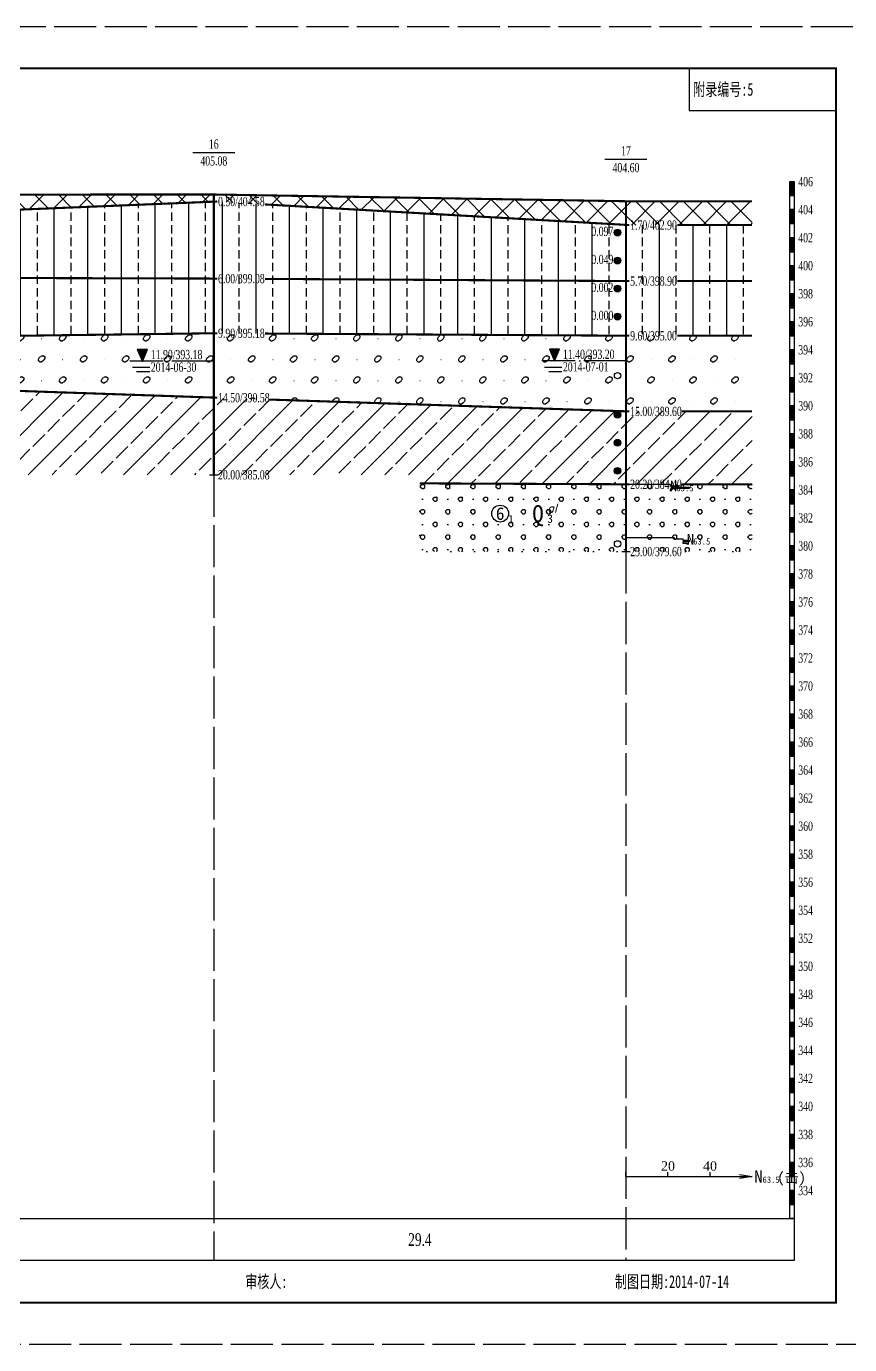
# Model space of a CAD drawing. Header units: millimetres. Extents: x -30 to 2967, y -786 to 1322.
# Drawn here: x 2273.2 to 2469.1, y -218.6 to 95 of the extents above; entities that cross this region are included whole.
import ezdxf
from ezdxf.enums import TextEntityAlignment as Align

# ---------------------------------------------------------------- set-up
doc = ezdxf.new("R2010")
doc.units = ezdxf.units.MM
doc.linetypes.add('SWX', pattern=[12, 10, -1, 0, -1])
doc.linetypes.add('XX', pattern=[12, 10, -2])
doc.layers.add('DXSW', color=7, linetype='Continuous')
doc.layers.add('MASKTEXT', color=7, linetype='Continuous')
doc.styles.add('Dzcd', font='TIMES.TTF')
doc.styles.add('DzSl', font='italic__.ttf')
doc.styles.get("Standard").update_dxf_attribs({"font": 'SimSun.ttf'})
pattern_1 = [(0, (0.2929, 0), (3, 3), [0.4142, -5.5858]), (0, (0.2929, 1), (3, 3), [0.4142, -5.5858]), (90, (0, 0.2929), (-3, 3), [0.4142, -5.5858]), (90, (1, 0.2929), (-3, 3), [0.4142, -5.5858]), (45, (0.7071, 0), (-3.000041940540165, 3.000041940540165), [0.4142, -3.8285]), (45, (0, 0.7071), (-3.000041940540165, 3.000041940540165), [0.4142, -3.8285]), (135, (0.2929, 0), (-3.000041940540165, -3.000041940540165), [0.4142, -3.8285]), (135, (1, 0.7071), (-3.000041940540165, -3.000041940540165), [0.4142, -3.8285]), (0, (3.5, 0.5), (0, 6), [0, -6])]
pattern_2 = [(45, (2035.854115188347, -1295.300773514915), (-2.82842712474619, 2.82842712474619), []), (315, (2035.854115188347, -1295.300773514915), (2.828427124746191, 2.828427124746189), [])]
pattern_3 = [(90, (2035.854115188347, -1295.300773514915), (-8, 4.898587196589413e-16), [2, -1]), (90, (2039.854115188347, -1295.300773514915), (-8, 4.898587196589413e-16), [])]
pattern_4 = [(0, (2036.367815188347, -1294.861873514915), (5, 5), [0.3756, -9.6244]), (0, (2036.924615188347, -1293.382973514915), (5, 5), [0.3798, -9.6202]), (135, (2036.367815188347, -1294.861873514915), (-5.000022760448196, -5.000022760448196), [0.3906, -6.6804]), (315, (2037.304415188347, -1293.382973514915), (5.000022760448197, 5.000022760448195), [0.3828, -6.6883]), (90, (2036.091615188347, -1294.585573514915), (-5, 5), [0.377, -9.623]), (270, (2037.575115188347, -1293.653673514915), (4.999999999999999, -5.000000000000001), [0.3751, -9.6249]), (45, (2036.248715188347, -1293.894373514915), (-5.000022760448196, 5.000022760448196), [0.492, -6.5791]), (225, (2037.401315188347, -1294.375573514915), (5.000022760448196, -5.000022760448197), [0.4449, -6.6262]), (63.43480000000001, (2036.091615188347, -1294.208573514915), (-10.00007495990027, -6.113356951242821e-05), [0.3512999999999998, -22.00939999999999]), (243.4348, (2037.575115188347, -1294.027973514915), (10.00007495990027, 6.113356951420457e-05), [0.3886, -21.9721]), (63.43480000000001, (2041.091615188347, -1289.208573514915), (-10.00007495990027, -6.113356951242821e-05), [0.3512999999999998, -22.00939999999999]), (243.4348, (2042.575115188347, -1289.027973514915), (10.00007495990027, 6.113356951420457e-05), [0.3886, -21.9721]), (63.43480000000001, (2046.091615188347, -1284.208573514915), (-10.00007495990027, -6.113356951242821e-05), [0.3512999999999998, -22.00939999999999]), (243.4348, (2047.575115188347, -1284.027973514915), (10.00007495990027, 6.113356951420457e-05), [0.3886, -21.9721]), (63.43480000000001, (2051.091615188347, -1279.208573514915), (-10.00007495990027, -6.113356951242821e-05), [0.3512999999999998, -22.00939999999999]), (243.4348, (2052.575115188347, -1279.027973514915), (10.00007495990027, 6.113356951420457e-05), [0.3886, -21.9721]), (26.56590000000001, (2036.596615188347, -1293.546473514915), (-9.998806081595816, 0.0002968297790708618), [0.3656999999999998, -21.99369999999999]), (206.5659, (2037.086715188347, -1294.690173514915), (9.999964356228194, 0.0002823289867182055), [0.3838, -21.9769]), (26.56590000000001, (2041.596615188347, -1288.546473514915), (-9.998806081595816, 0.0002968297790708618), [0.3656999999999998, -21.99369999999999]), (206.5659, (2042.086715188347, -1289.690173514915), (9.999964356228194, 0.0002823289867182055), [0.3838, -21.9769]), (0, (2041.848515188347, -1294.287773514915), (0, 10), [0.05, -9.95]), (0, (2046.848515188347, -1289.287773514915), (0, 10), [0.05, -9.95])]
pattern_5 = [(45, (0, 0), (-5.65685424949238, 5.656854249492381), []), (45, (5.657, 0), (-2.828427124746189, 8.485281374238571), [4, -1])]

# ---------------------------------------------------------------- blocks, each defined once
blk = doc.blocks.new('TL_YZY')
h = blk.add_hatch(color=256)
edge = h.paths.add_edge_path()
edge.add_arc((0, -0.7866323932880874), 0.8, 0, 360)
blk.add_circle((0, -0.7866323932880874), 0.8)
blk = doc.blocks.new('TL_RDY')
blk.add_circle((0, -1.508255252222874), 0.75)
blk = doc.blocks.new('tl_shw')
blk.add_hatch(color=256).paths.add_polyline_path([(1.211506025218709, 2.814343006592285), (-1.210700340016635, 2.814343006592286), (0.0004028426010371683, -0.04060687217523198)])
for p, q in [((-2.347153934161945, -1.438020682575066), (1.765824689469003, -1.438020682575066)), ((1.765824689469003, -2.553742837104037), (-1.38796661713171, -2.553742837104037))]:
    blk.add_line(p, q)
at = {"flags": 128}
blk.add_lwpolyline([(1.211506025218709, 2.814343006592285), (-1.210700340016635, 2.814343006592285), (0.0004028426010371788, -0.04060687217523196)], close=True, dxfattribs=at)

msp = doc.modelspace()

# ---------------------------------------------------------------- hatches: boundary and pattern name
for points in [[(2454.887470901238, 54.69922648507918), (2454.887470901238, 58.03255981841244), (2455.887470901238, 58.03255981841244), (2455.887470901238, 54.69922648507918)], [(2454.887470901238, 48.03255981841266), (2454.887470901238, 51.36589315174592), (2455.887470901238, 51.36589315174592), (2455.887470901238, 48.03255981841266)], [(2454.887470901238, 41.36589315174615), (2454.887470901238, 44.69922648507941), (2455.887470901238, 44.69922648507941), (2455.887470901238, 41.36589315174615)], [(2454.887470901238, 34.69922648507963), (2454.887470901238, 38.03255981841289), (2455.887470901238, 38.03255981841289), (2455.887470901238, 34.69922648507963)], [(2454.887470901238, 28.03255981841312), (2454.887470901238, 31.36589315174638), (2455.887470901238, 31.36589315174638), (2455.887470901238, 28.03255981841312)], [(2454.887470901238, 21.3658931517466), (2454.887470901238, 24.69922648507986), (2455.887470901238, 24.69922648507986), (2455.887470901238, 21.3658931517466)], [(2454.887470901238, 14.69922648508009), (2454.887470901238, 18.03255981841335), (2455.887470901238, 18.03255981841335), (2455.887470901238, 14.69922648508009)], [(2454.887470901238, 8.032559818413574), (2454.887470901238, 11.36589315174683), (2455.887470901238, 11.36589315174683), (2455.887470901238, 8.032559818413574)], [(2454.887470901238, 1.365893151747059), (2454.887470901238, 4.699226485080317), (2455.887470901238, 4.699226485080317), (2455.887470901238, 1.365893151747059)], [(2454.887470901238, -5.300773514919456), (2454.887470901238, -1.967440181586198), (2455.887470901238, -1.967440181586198), (2455.887470901238, -5.300773514919456)], [(2454.887470901238, -11.96744018158597), (2454.887470901238, -8.634106848252713), (2455.887470901238, -8.634106848252713), (2455.887470901238, -11.96744018158597)], [(2454.887470901238, -18.63410684825249), (2454.887470901238, -15.30077351491923), (2455.887470901238, -15.30077351491923), (2455.887470901238, -18.63410684825249)], [(2454.887470901238, -25.300773514919), (2454.887470901238, -21.96744018158574), (2455.887470901238, -21.96744018158574), (2455.887470901238, -25.300773514919)], [(2454.887470901238, -31.96744018158552), (2454.887470901238, -28.63410684825226), (2455.887470901238, -28.63410684825226), (2455.887470901238, -31.96744018158552)], [(2454.887470901238, -38.63410684825203), (2454.887470901238, -35.30077351491877), (2455.887470901238, -35.30077351491877), (2455.887470901238, -38.63410684825203)], [(2454.887470901238, -45.30077351491855), (2454.887470901238, -41.96744018158529), (2455.887470901238, -41.96744018158529), (2455.887470901238, -45.30077351491855)], [(2454.887470901238, -51.96744018158506), (2454.887470901238, -48.6341068482518), (2455.887470901238, -48.6341068482518), (2455.887470901238, -51.96744018158506)], [(2454.887470901238, -58.63410684825158), (2454.887470901238, -55.30077351491832), (2455.887470901238, -55.30077351491832), (2455.887470901238, -58.63410684825158)], [(2454.887470901238, -65.30077351491809), (2454.887470901238, -61.96744018158483), (2455.887470901238, -61.96744018158483), (2455.887470901238, -65.30077351491809)], [(2454.887470901238, -71.9674401815846), (2454.887470901238, -68.63410684825135), (2455.887470901238, -68.63410684825135), (2455.887470901238, -71.9674401815846)], [(2454.887470901238, -78.63410684825112), (2454.887470901238, -75.30077351491786), (2455.887470901238, -75.30077351491786), (2455.887470901238, -78.63410684825112)], [(2454.887470901238, -85.30077351491764), (2454.887470901238, -81.96744018158438), (2455.887470901238, -81.96744018158438), (2455.887470901238, -85.30077351491764)], [(2454.887470901238, -91.96744018158415), (2454.887470901238, -88.6341068482509), (2455.887470901238, -88.6341068482509), (2455.887470901238, -91.96744018158415)], [(2454.887470901238, -98.63410684825067), (2454.887470901238, -95.30077351491741), (2455.887470901238, -95.30077351491741), (2455.887470901238, -98.63410684825067)], [(2454.887470901238, -105.3007735149172), (2454.887470901238, -101.9674401815839), (2455.887470901238, -101.9674401815839), (2455.887470901238, -105.3007735149172)], [(2454.887470901238, -111.9674401815837), (2454.887470901238, -108.6341068482504), (2455.887470901238, -108.6341068482504), (2455.887470901238, -111.9674401815837)], [(2454.887470901238, -118.6341068482502), (2454.887470901238, -115.300773514917), (2455.887470901238, -115.300773514917), (2455.887470901238, -118.6341068482502)], [(2454.887470901238, -125.3007735149167), (2454.887470901238, -121.9674401815835), (2455.887470901238, -121.9674401815835), (2455.887470901238, -125.3007735149167)], [(2454.887470901238, -131.9674401815832), (2454.887470901238, -128.63410684825), (2455.887470901238, -128.63410684825), (2455.887470901238, -131.9674401815832)], [(2454.887470901238, -138.6341068482498), (2454.887470901238, -135.3007735149165), (2455.887470901238, -135.3007735149165), (2455.887470901238, -138.6341068482498)], [(2454.887470901238, -145.3007735149163), (2454.887470901238, -141.967440181583), (2455.887470901238, -141.967440181583), (2455.887470901238, -145.3007735149163)], [(2454.887470901238, -151.9674401815828), (2454.887470901238, -148.6341068482495), (2455.887470901238, -148.6341068482495), (2455.887470901238, -151.9674401815828)], [(2454.887470901238, -158.6341068482493), (2454.887470901238, -155.300773514916), (2455.887470901238, -155.300773514916), (2455.887470901238, -158.6341068482493)], [(2454.887470901238, -165.3007735149158), (2454.887470901238, -161.9674401815826), (2455.887470901238, -161.9674401815826), (2455.887470901238, -165.3007735149158)], [(2454.887470901238, -171.9674401815823), (2454.887470901238, -168.6341068482491), (2455.887470901238, -168.6341068482491), (2455.887470901238, -171.9674401815823)], [(2454.887470901238, -178.6341068482488), (2454.887470901238, -175.3007735149156), (2455.887470901238, -175.3007735149156), (2455.887470901238, -178.6341068482488)], [(2454.887470901238, -185.3007735149154), (2454.887470901238, -181.9674401815821), (2455.887470901238, -181.9674401815821), (2455.887470901238, -185.3007735149154)]]:
    msp.add_hatch(color=256).paths.add_polyline_path(points)
h = msp.add_hatch()
h.set_pattern_fill('素填土', color=256, style=0)
h.set_pattern_definition(pattern_2)
h.paths.add_polyline_path([(2212.420780837761, 54.93222648508458), (2317.820789993034, 54.96622648508469), (2317.820789993034, 53.29922648508455), (2212.420780837761, 48.92922648508465)])
h.paths.add_polyline_path([(2212.845798862274, 47.21323070517859), (2224.860146189872, 47.21323070517859), (2224.860146189872, 50.66312255809856), (2212.845798862274, 50.66312255809856)], flags=9)
h = msp.add_hatch()
h.set_pattern_fill('素填土', color=256, style=0)
h.set_pattern_definition(pattern_2)
h.paths.add_polyline_path([(2317.820789993034, 54.96622648508469), (2415.887470901238, 53.36622648508455), (2415.887470901238, 47.69922648508464), (2317.820789993034, 53.29922648508455)])
h.paths.add_polyline_path([(2318.245808017548, 51.57976700456605), (2330.260155345145, 51.57976700456605), (2330.260155345145, 55.02965885748603), (2318.245808017548, 55.02965885748603)], flags=9)
h = msp.add_hatch()
h.set_pattern_fill('黄土状粉质粘土', color=256, style=0)
h.set_pattern_definition(pattern_3)
h.paths.add_polyline_path([(2317.820789993034, 53.29922648508455), (2415.887470901238, 47.69922648508464), (2415.887470901238, 34.36922648508471), (2317.820789993034, 34.96922648508462)])
h.paths.add_polyline_path([(2407.211248926363, 44.49498198209183), (2413.447384383574, 44.49498198209183), (2413.447384383574, 47.8544628761077), (2407.211248926363, 47.8544628761077)], flags=24)
h.paths.add_polyline_path([(2407.211248926363, 37.82831531542509), (2413.447384383574, 37.82831531542509), (2413.447384383574, 41.18779620944095), (2407.211248926363, 41.18779620944095)], flags=24)
h.paths.add_polyline_path([(2318.245808017548, 51.57976700456605), (2330.260155345145, 51.57976700456605), (2330.260155345145, 55.02965885748603), (2318.245808017548, 55.02965885748603)], flags=9)
h.paths.add_polyline_path([(2318.245808017548, 33.24643367123279), (2330.260155345145, 33.24643367123279), (2330.260155345145, 36.69632552415277), (2318.245808017548, 36.69632552415277)], flags=9)
h = msp.add_hatch()
h.set_pattern_fill('素填土', color=256, style=0)
h.set_pattern_definition(pattern_2)
h.paths.add_polyline_path([(2415.887470901238, 53.36622648508455), (2445.887470901238, 53.36622648508455), (2445.887470901238, 47.69922648508464), (2415.887470901238, 47.69922648508464)])
h.paths.add_polyline_path([(2416.312488925751, 45.97991332999548), (2428.326836253349, 45.97991332999548), (2428.326836253349, 49.42980518291546), (2416.312488925751, 49.42980518291546)], flags=9)
h = msp.add_hatch()
h.set_pattern_fill('黄土状粉质粘土', color=256, style=0)
h.set_pattern_definition(pattern_3)
h.paths.add_polyline_path([(2212.420780837761, 48.92922648508465), (2317.820789993034, 53.29922648508455), (2317.820789993034, 34.96922648508462), (2212.420780837761, 35.26922648508457)])
h.paths.add_polyline_path([(2212.845798862274, 47.21323070517859), (2224.860146189872, 47.21323070517859), (2224.860146189872, 50.66312255809856), (2212.845798862274, 50.66312255809856)], flags=24)
h.paths.add_polyline_path([(2212.845798862274, 33.54656356167469), (2224.860146189872, 33.54656356167469), (2224.860146189872, 36.99645541459466), (2212.845798862274, 36.99645541459466)], flags=9)
h = msp.add_hatch()
h.set_pattern_fill('黄土状粉质粘土', color=256, style=0)
h.set_pattern_definition(pattern_3)
h.paths.add_polyline_path([(2415.887470901238, 47.69922648508464), (2445.887470901238, 47.69922648508464), (2445.887470901238, 34.36922648508471), (2415.887470901238, 34.36922648508471)])
h.paths.add_polyline_path([(2416.312488925751, 45.97991332999548), (2428.326836253349, 45.97991332999548), (2428.326836253349, 49.42980518291546), (2416.312488925751, 49.42980518291546)], flags=9)
h.paths.add_polyline_path([(2416.312488925751, 32.64658079139075), (2428.326836253349, 32.64658079139075), (2428.326836253349, 36.09647264431072), (2416.312488925751, 36.09647264431072)], flags=9)
h = msp.add_hatch()
h.set_pattern_fill('黄土状粉质粘土', color=256, style=0)
h.set_pattern_definition(pattern_3)
h.paths.add_polyline_path([(2212.420780837761, 35.26922648508457), (2317.820789993034, 34.96922648508462), (2317.820789993034, 21.96922648508462), (2212.420780837761, 20.59922648508473)])
h.paths.add_polyline_path([(2212.845798862274, 33.54656356167469), (2224.860146189872, 33.54656356167469), (2224.860146189872, 36.99645541459466), (2212.845798862274, 36.99645541459466)], flags=9)
h.paths.add_polyline_path([(2212.845798862274, 18.87989657711659), (2225.997103632658, 18.87989657711659), (2225.997103632658, 22.32978843003656), (2212.845798862274, 22.32978843003656)], flags=9)
h = msp.add_hatch()
h.set_pattern_fill('黄土状粉质粘土', color=256, style=0)
h.set_pattern_definition(pattern_3)
h.paths.add_polyline_path([(2317.820789993034, 34.96922648508462), (2415.887470901238, 34.36922648508471), (2415.887470901238, 21.36922648508471), (2317.820789993034, 21.96922648508462)])
h.paths.add_polyline_path([(2407.211248926363, 31.16164864875857), (2413.447384383574, 31.16164864875857), (2413.447384383574, 34.52112954277444), (2407.211248926363, 34.52112954277444)], flags=24)
h.paths.add_polyline_path([(2407.211248926363, 24.49498198209183), (2413.447384383574, 24.49498198209183), (2413.447384383574, 27.8544628761077), (2407.211248926363, 27.8544628761077)], flags=24)
h.paths.add_polyline_path([(2318.245808017548, 33.24643367123279), (2330.260155345145, 33.24643367123279), (2330.260155345145, 36.69632552415277), (2318.245808017548, 36.69632552415277)], flags=9)
h.paths.add_polyline_path([(2318.245808017548, 20.24643494279848), (2330.260155345145, 20.24643494279848), (2330.260155345145, 23.69632679571845), (2318.245808017548, 23.69632679571845)], flags=9)
h = msp.add_hatch()
h.set_pattern_fill('黄土状粉质粘土', color=256, style=0)
h.set_pattern_definition(pattern_3)
h.paths.add_polyline_path([(2415.887470901238, 34.36922648508471), (2445.887470901238, 34.36922648508471), (2445.887470901238, 21.36922648508471), (2415.887470901238, 21.36922648508471)])
h.paths.add_polyline_path([(2416.312488925751, 32.64658079139075), (2428.326836253349, 32.64658079139075), (2428.326836253349, 36.09647264431072), (2416.312488925751, 36.09647264431072)], flags=9)
h.paths.add_polyline_path([(2416.312488925751, 19.64657888404212), (2428.326836253349, 19.64657888404212), (2428.326836253349, 23.09647073696209), (2416.312488925751, 23.09647073696209)], flags=9)
h = msp.add_hatch()
h.set_pattern_fill('卵石', color=256, style=0)
h.set_pattern_definition(pattern_4)
h.paths.add_polyline_path([(2212.420780837761, 20.59922648508473), (2317.820789993034, 21.96922648508462), (2317.820789993034, 6.6292264850847), (2212.420780837761, 10.26922648508457)])
h.paths.add_polyline_path([(2302.245808017548, 15.17976827613196), (2315.397112787932, 15.17976827613196), (2315.397112787932, 18.62966012905193), (2302.245808017548, 18.62966012905193)], flags=24)
h.paths.add_polyline_path([(2302.262462667872, 12.20276755515143), (2313.989239704198, 12.20276755515143), (2313.989239704198, 15.55273150612475), (2302.262462667872, 15.55273150612475)], flags=24)
h.paths.add_polyline_path([(2212.845798862274, 18.87989657711659), (2225.997103632658, 18.87989657711659), (2225.997103632658, 22.32978843003656), (2212.845798862274, 22.32978843003656)], flags=9)
h.paths.add_polyline_path([(2212.845798862274, 8.546565151131963), (2225.997103632658, 8.546565151131963), (2225.997103632658, 11.99645700405193), (2212.845798862274, 11.99645700405193)], flags=25)
h = msp.add_hatch()
h.set_pattern_fill('卵石', color=256, style=0)
h.set_pattern_definition(pattern_4)
h.paths.add_polyline_path([(2317.820789993034, 21.96922648508462), (2415.887470901238, 21.36922648508471), (2415.887470901238, 3.36922648508471), (2317.820789993034, 6.6292264850847)])
h.paths.add_polyline_path([(2400.312488925751, 15.24658142717348), (2413.463793696135, 15.24658142717348), (2413.463793696135, 18.69647328009345), (2400.312488925751, 18.69647328009345)], flags=24)
h.paths.add_polyline_path([(2400.327557418902, 12.26164992032416), (2412.057506769575, 12.26164992032416), (2412.057506769575, 15.62113081434003), (2400.327557418902, 15.62113081434003)], flags=24)
h.paths.add_polyline_path([(2318.245808017548, 20.24643494279848), (2330.260155345145, 20.24643494279848), (2330.260155345145, 23.69632679571845), (2318.245808017548, 23.69632679571845)], flags=9)
h.paths.add_polyline_path([(2318.245808017548, 4.913100337899541), (2331.397112787932, 4.913100337899541), (2331.397112787932, 8.362992190819512), (2318.245808017548, 8.362992190819512)], flags=25)
h = msp.add_hatch()
h.set_pattern_fill('卵石', color=256, style=0)
h.set_pattern_definition(pattern_4)
h.paths.add_polyline_path([(2415.887470901238, 21.36922648508471), (2445.887470901238, 21.36922648508471), (2445.887470901238, 3.36922648508471), (2415.887470901238, 3.36922648508471)])
h.paths.add_polyline_path([(2416.312488925751, 19.64657888404212), (2428.326836253349, 19.64657888404212), (2428.326836253349, 23.09647073696209), (2416.312488925751, 23.09647073696209)], flags=9)
h.paths.add_polyline_path([(2416.312488925751, 1.646580155607798), (2429.463793696135, 1.646580155607798), (2429.463793696135, 5.096472008527769), (2416.312488925751, 5.096472008527769)], flags=9)
h = msp.add_hatch()
h.set_pattern_fill('粉质粘土', color=256, style=0)
h.set_pattern_definition(pattern_5)
h.paths.add_polyline_path([(2212.420780837761, 10.26922648508457), (2317.820789993034, 6.6292264850847), (2317.820789993034, -11.70079792897786), (2265.170785415397, -11.70079792897786), (2265.120785415398, -13.78467340877944), (2212.420780837761, -13.73077351491543)])
h.paths.add_polyline_path([(2212.845798862274, 8.546565151131963), (2225.997103632658, 8.546565151131963), (2225.997103632658, 11.99645700405193), (2212.845798862274, 11.99645700405193)], flags=9)
h.paths.add_polyline_path([(2212.520780837761, -9.500773514915181), (2265.170785415397, -11.70079792897786), (2265.120785415398, -13.78467340877944), (2212.520780837761, -13.73077351491543)], flags=16)
h.paths.add_polyline_path([(2212.845798862274, -11.1201002439691), (2225.997103632658, -11.1201002439691), (2225.997103632658, -7.67020839104913), (2212.845798862274, -7.67020839104913)], flags=24)
h = msp.add_hatch()
h.set_pattern_fill('粉质粘土', color=256, style=0)
h.set_pattern_definition(pattern_5)
h.paths.add_polyline_path([(2317.820789993034, 6.6292264850847), (2415.887470901238, 3.36922648508471), (2415.887470901238, -13.97077351491544), (2366.854130447136, -13.74899514351294), (2366.854130447136, -11.70083861908211), (2317.820789993034, -11.70079792897786)])
h.paths.add_polyline_path([(2318.245808017548, 4.913100337899541), (2331.397112787932, 4.913100337899541), (2331.397112787932, 8.362992190819512), (2318.245808017548, 8.362992190819512)], flags=9)
h.paths.add_polyline_path([(2318.245808017548, -13.42023299543394), (2331.397112787932, -13.42023299543394), (2331.397112787932, -9.970341142513973), (2318.245808017548, -9.970341142513973)], flags=25)
h = msp.add_hatch()
h.set_pattern_fill('粉质粘土', color=256, style=0)
h.set_pattern_definition(pattern_5)
h.paths.add_polyline_path([(2415.887470901238, 3.36922648508471), (2445.887470901238, 3.36922648508471), (2445.887470901238, -13.97077351491544), (2415.887470901238, -13.97077351491544)])
h.paths.add_polyline_path([(2416.312488925751, 1.646580155607798), (2429.463793696135, 1.646580155607798), (2429.463793696135, 5.096472008527769), (2416.312488925751, 5.096472008527769)], flags=9)
h.paths.add_polyline_path([(2416.312488925751, -15.68675572085704), (2429.463793696135, -15.68675572085704), (2429.463793696135, -12.23686386793707), (2416.312488925751, -12.23686386793707)], flags=9)
h = msp.add_hatch()
h.set_pattern_fill('粉质粘土', color=256, style=0)
h.set_pattern_definition([(45, (2035.854115188347, -1295.300773514915), (-5.65685424949238, 5.656854249492381), []), (45, (2041.511115188347, -1295.300773514915), (-2.828427124746189, 8.485281374238571), [4, -1])])
h.paths.add_polyline_path([(2415.887470901238, -13.97077351491544), (2445.887470901238, -13.97077351491544), (2445.887470901238, -29.96739949147786), (2415.887470901238, -29.96739949147786)])
h.paths.add_polyline_path([(2415.987470901237, -14.07077351491535), (2445.887470901238, -13.97077351491544), (2445.887470901238, -29.97077351491544), (2415.987470901237, -29.97077351491544)])
h.paths.add_polyline_path([(2416.312488925751, -15.68675572085704), (2429.463793696135, -15.68675572085704), (2429.463793696135, -12.23686386793707), (2416.312488925751, -12.23686386793707)], flags=9)
h = msp.add_hatch()
h.set_pattern_fill('圆砾', color=256, style=0)
h.set_pattern_definition(pattern_1)
h.paths.add_polyline_path([(2415.987470901237, -14.07077351491535), (2445.887470901238, -13.97077351491544), (2445.887470901238, -29.97077351491544), (2415.987470901237, -29.97077351491544)])
h.paths.add_polyline_path([(2416.312488925751, -15.68675572085704), (2429.463793696135, -15.68675572085704), (2429.463793696135, -12.23686386793707), (2416.312488925751, -12.23686386793707)], flags=9)
h.paths.add_polyline_path([(2416.312488925751, -31.68675317772546), (2429.463793696135, -31.68675317772546), (2429.463793696135, -28.23686132480549), (2416.312488925751, -28.23686132480549)], flags=9)
h = msp.add_hatch()
h.set_pattern_fill('粉质粘土', color=256, style=0)
h.set_pattern_definition(pattern_5)
h.paths.add_polyline_path([(2366.847748464092, -13.74896627772912), (2415.887470901238, -13.97077351491544), (2415.887470901238, -29.96739949147786), (2366.802963039373, -29.96735880137362)])
h.paths.add_polyline_path([(2366.854130447136, -13.74899514351294), (2415.887470901238, -13.97077351491544), (2415.887470901238, -29.97077351491544), (2366.802963039373, -29.96735880137362)])
h = msp.add_hatch()
h.set_pattern_fill('圆砾', color=256, style=0)
h.set_pattern_definition(pattern_1)
h.paths.add_polyline_path([(2366.854130447136, -13.74899514351294), (2415.887470901238, -13.97077351491544), (2415.887470901238, -29.97077351491544), (2366.802963039373, -29.96735880137362)])
edge = h.paths.add_edge_path(flags=16)
edge.add_arc((2385.954915217402, -20.94112908457598), 2, 0, 360)
h.paths.add_polyline_path([(2387.380329355341, -23.75066277174884), (2389.763662688674, -23.75066277174884), (2389.763662688674, -20.86732943841551), (2387.380329355341, -20.86732943841551)], flags=24)
h.paths.add_polyline_path([(2396.654915217403, -21.14112908457603), (2400.771950327936, -21.14112908457603), (2400.771950327936, -18.14112908457603), (2396.654915217403, -18.14112908457603)], flags=24)
h.paths.add_polyline_path([(2396.668804106291, -23.62724019568714), (2399.063248550736, -23.62724019568714), (2399.063248550736, -20.71057352902048), (2396.668804106291, -20.71057352902048)], flags=24)
h.paths.add_polyline_path([(2392.438248550735, -24.48001797346487), (2397.471581884069, -24.48001797346487), (2397.471581884069, -17.91335130679821), (2392.438248550735, -17.91335130679821)], flags=24)
h.paths.add_polyline_path([(2384.159081884069, -23.17029575124265), (2387.750748550735, -23.17029575124265), (2387.750748550735, -18.79529575124265), (2384.159081884069, -18.79529575124265)], flags=24)

# ---------------------------------------------------------------- linework, layer by layer
for p, q in [((2312.820789993034, 64.96582804758464), (2322.820789993034, 64.96582804758464)), ((2410.887470901238, 63.36597453195964), (2420.887470901238, 63.36597453195964)), ((2316.820789993034, -11.70083861908211), (2318.820789993034, -11.70083861908211)), ((2366.854130447136, -13.74899514351294), (2416.687470901237, -13.97077351491544)), ((2428.867471015678, -14.02769659180672), (2445.887470901238, -13.97077351491544)), ((2414.887470901238, -29.96735880137362), (2416.887470901238, -29.96735880137362)), ((2415.887470901238, -178.6341475383529), (2415.887470901238, -177.6341475383529)), ((2415.887470901238, -178.6341475383529), (2445.887470901238, -178.6341475383529)), ((2425.887470901238, -178.6341475383529), (2425.887470901238, -177.6341475383529)), ((2435.887470901238, -178.6341475383529), (2435.887470901238, -177.6341475383529))]:
    msp.add_line(p, q)
at = {"linetype": 'XX'}
for p, q in [((2317.820789993034, -11.70079792897786), (2317.820789993034, -198.6341068482486)), ((2415.887470901238, -29.96739949147786), (2415.887470901238, -198.6341068482486))]:
    msp.add_line(p, q, dxfattribs=at)
msp.add_lwpolyline([(1955.854115188347, -218.6341068482486), (1955.854115188347, 94.96582804758464), (2475.887470901238, 94.96582804758464), (2475.887470901238, -218.6341068482486)], close=True, dxfattribs=at)
at = {"const_width": 0.5}
msp.add_lwpolyline([(1985.854115188347, -208.6341068482486), (1985.854115188347, 84.96582804758464), (2465.887470901238, 84.96582804758464), (2465.887470901238, -208.6341068482486)], close=True, dxfattribs=at)
for points in [[(2430.887470901238, 84.96582804758464), (2430.887470901238, 74.96582804758464), (2465.887470901238, 74.96582804758464)], [(2442.887470901238, -178.1341475383529), (2445.887470901238, -178.6341475383529), (2442.887470901238, -179.1341475383529)]]:
    msp.add_lwpolyline(points)
for points in [[(2454.887470901238, 54.69922648507918), (2454.887470901238, 58.03255981841244), (2455.887470901238, 58.03255981841244), (2455.887470901238, 54.69922648507918)], [(2454.887470901238, 51.36589315174592), (2454.887470901238, 54.69922648507918), (2455.887470901238, 54.69922648507918), (2455.887470901238, 51.36589315174592)], [(2454.887470901238, 48.03255981841266), (2454.887470901238, 51.36589315174592), (2455.887470901238, 51.36589315174592), (2455.887470901238, 48.03255981841266)], [(2454.887470901238, 44.69922648507941), (2454.887470901238, 48.03255981841266), (2455.887470901238, 48.03255981841266), (2455.887470901238, 44.69922648507941)], [(2454.887470901238, 41.36589315174615), (2454.887470901238, 44.69922648507941), (2455.887470901238, 44.69922648507941), (2455.887470901238, 41.36589315174615)], [(2454.887470901238, 38.03255981841289), (2454.887470901238, 41.36589315174615), (2455.887470901238, 41.36589315174615), (2455.887470901238, 38.03255981841289)], [(2454.887470901238, 34.69922648507963), (2454.887470901238, 38.03255981841289), (2455.887470901238, 38.03255981841289), (2455.887470901238, 34.69922648507963)], [(2454.887470901238, 31.36589315174638), (2454.887470901238, 34.69922648507963), (2455.887470901238, 34.69922648507963), (2455.887470901238, 31.36589315174638)], [(2454.887470901238, 28.03255981841312), (2454.887470901238, 31.36589315174638), (2455.887470901238, 31.36589315174638), (2455.887470901238, 28.03255981841312)], [(2454.887470901238, 24.69922648507986), (2454.887470901238, 28.03255981841312), (2455.887470901238, 28.03255981841312), (2455.887470901238, 24.69922648507986)], [(2454.887470901238, 21.3658931517466), (2454.887470901238, 24.69922648507986), (2455.887470901238, 24.69922648507986), (2455.887470901238, 21.3658931517466)], [(2454.887470901238, 18.03255981841335), (2454.887470901238, 21.3658931517466), (2455.887470901238, 21.3658931517466), (2455.887470901238, 18.03255981841335)], [(2454.887470901238, 14.69922648508009), (2454.887470901238, 18.03255981841335), (2455.887470901238, 18.03255981841335), (2455.887470901238, 14.69922648508009)], [(2454.887470901238, 11.36589315174683), (2454.887470901238, 14.69922648508009), (2455.887470901238, 14.69922648508009), (2455.887470901238, 11.36589315174683)], [(2454.887470901238, 8.032559818413574), (2454.887470901238, 11.36589315174683), (2455.887470901238, 11.36589315174683), (2455.887470901238, 8.032559818413574)], [(2454.887470901238, 4.699226485080317), (2454.887470901238, 8.032559818413574), (2455.887470901238, 8.032559818413574), (2455.887470901238, 4.699226485080317)], [(2454.887470901238, 1.365893151747059), (2454.887470901238, 4.699226485080317), (2455.887470901238, 4.699226485080317), (2455.887470901238, 1.365893151747059)], [(2454.887470901238, -1.967440181586198), (2454.887470901238, 1.365893151747059), (2455.887470901238, 1.365893151747059), (2455.887470901238, -1.967440181586198)], [(2454.887470901238, -5.300773514919456), (2454.887470901238, -1.967440181586198), (2455.887470901238, -1.967440181586198), (2455.887470901238, -5.300773514919456)], [(2454.887470901238, -8.634106848252713), (2454.887470901238, -5.300773514919456), (2455.887470901238, -5.300773514919456), (2455.887470901238, -8.634106848252713)], [(2454.887470901238, -11.96744018158597), (2454.887470901238, -8.634106848252713), (2455.887470901238, -8.634106848252713), (2455.887470901238, -11.96744018158597)], [(2454.887470901238, -15.30077351491923), (2454.887470901238, -11.96744018158597), (2455.887470901238, -11.96744018158597), (2455.887470901238, -15.30077351491923)], [(2454.887470901238, -18.63410684825249), (2454.887470901238, -15.30077351491923), (2455.887470901238, -15.30077351491923), (2455.887470901238, -18.63410684825249)], [(2454.887470901238, -21.96744018158574), (2454.887470901238, -18.63410684825249), (2455.887470901238, -18.63410684825249), (2455.887470901238, -21.96744018158574)], [(2454.887470901238, -25.300773514919), (2454.887470901238, -21.96744018158574), (2455.887470901238, -21.96744018158574), (2455.887470901238, -25.300773514919)], [(2454.887470901238, -28.63410684825226), (2454.887470901238, -25.300773514919), (2455.887470901238, -25.300773514919), (2455.887470901238, -28.63410684825226)], [(2454.887470901238, -31.96744018158552), (2454.887470901238, -28.63410684825226), (2455.887470901238, -28.63410684825226), (2455.887470901238, -31.96744018158552)], [(2454.887470901238, -35.30077351491877), (2454.887470901238, -31.96744018158552), (2455.887470901238, -31.96744018158552), (2455.887470901238, -35.30077351491877)], [(2454.887470901238, -38.63410684825203), (2454.887470901238, -35.30077351491877), (2455.887470901238, -35.30077351491877), (2455.887470901238, -38.63410684825203)], [(2454.887470901238, -41.96744018158529), (2454.887470901238, -38.63410684825203), (2455.887470901238, -38.63410684825203), (2455.887470901238, -41.96744018158529)], [(2454.887470901238, -45.30077351491855), (2454.887470901238, -41.96744018158529), (2455.887470901238, -41.96744018158529), (2455.887470901238, -45.30077351491855)], [(2454.887470901238, -48.6341068482518), (2454.887470901238, -45.30077351491855), (2455.887470901238, -45.30077351491855), (2455.887470901238, -48.6341068482518)], [(2454.887470901238, -51.96744018158506), (2454.887470901238, -48.6341068482518), (2455.887470901238, -48.6341068482518), (2455.887470901238, -51.96744018158506)], [(2454.887470901238, -55.30077351491832), (2454.887470901238, -51.96744018158506), (2455.887470901238, -51.96744018158506), (2455.887470901238, -55.30077351491832)], [(2454.887470901238, -58.63410684825158), (2454.887470901238, -55.30077351491832), (2455.887470901238, -55.30077351491832), (2455.887470901238, -58.63410684825158)], [(2454.887470901238, -61.96744018158483), (2454.887470901238, -58.63410684825158), (2455.887470901238, -58.63410684825158), (2455.887470901238, -61.96744018158483)], [(2454.887470901238, -65.30077351491809), (2454.887470901238, -61.96744018158483), (2455.887470901238, -61.96744018158483), (2455.887470901238, -65.30077351491809)], [(2454.887470901238, -68.63410684825135), (2454.887470901238, -65.30077351491809), (2455.887470901238, -65.30077351491809), (2455.887470901238, -68.63410684825135)], [(2454.887470901238, -71.9674401815846), (2454.887470901238, -68.63410684825135), (2455.887470901238, -68.63410684825135), (2455.887470901238, -71.9674401815846)], [(2454.887470901238, -75.30077351491786), (2454.887470901238, -71.9674401815846), (2455.887470901238, -71.9674401815846), (2455.887470901238, -75.30077351491786)], [(2454.887470901238, -78.63410684825112), (2454.887470901238, -75.30077351491786), (2455.887470901238, -75.30077351491786), (2455.887470901238, -78.63410684825112)], [(2454.887470901238, -81.96744018158438), (2454.887470901238, -78.63410684825112), (2455.887470901238, -78.63410684825112), (2455.887470901238, -81.96744018158438)], [(2454.887470901238, -85.30077351491764), (2454.887470901238, -81.96744018158438), (2455.887470901238, -81.96744018158438), (2455.887470901238, -85.30077351491764)], [(2454.887470901238, -88.6341068482509), (2454.887470901238, -85.30077351491764), (2455.887470901238, -85.30077351491764), (2455.887470901238, -88.6341068482509)], [(2454.887470901238, -91.96744018158415), (2454.887470901238, -88.6341068482509), (2455.887470901238, -88.6341068482509), (2455.887470901238, -91.96744018158415)], [(2454.887470901238, -95.30077351491741), (2454.887470901238, -91.96744018158415), (2455.887470901238, -91.96744018158415), (2455.887470901238, -95.30077351491741)], [(2454.887470901238, -98.63410684825067), (2454.887470901238, -95.30077351491741), (2455.887470901238, -95.30077351491741), (2455.887470901238, -98.63410684825067)], [(2454.887470901238, -101.9674401815839), (2454.887470901238, -98.63410684825067), (2455.887470901238, -98.63410684825067), (2455.887470901238, -101.9674401815839)], [(2454.887470901238, -105.3007735149172), (2454.887470901238, -101.9674401815839), (2455.887470901238, -101.9674401815839), (2455.887470901238, -105.3007735149172)], [(2454.887470901238, -108.6341068482504), (2454.887470901238, -105.3007735149172), (2455.887470901238, -105.3007735149172), (2455.887470901238, -108.6341068482504)], [(2454.887470901238, -111.9674401815837), (2454.887470901238, -108.6341068482504), (2455.887470901238, -108.6341068482504), (2455.887470901238, -111.9674401815837)], [(2454.887470901238, -115.300773514917), (2454.887470901238, -111.9674401815837), (2455.887470901238, -111.9674401815837), (2455.887470901238, -115.300773514917)], [(2454.887470901238, -118.6341068482502), (2454.887470901238, -115.300773514917), (2455.887470901238, -115.300773514917), (2455.887470901238, -118.6341068482502)], [(2454.887470901238, -121.9674401815835), (2454.887470901238, -118.6341068482502), (2455.887470901238, -118.6341068482502), (2455.887470901238, -121.9674401815835)], [(2454.887470901238, -125.3007735149167), (2454.887470901238, -121.9674401815835), (2455.887470901238, -121.9674401815835), (2455.887470901238, -125.3007735149167)], [(2454.887470901238, -128.63410684825), (2454.887470901238, -125.3007735149167), (2455.887470901238, -125.3007735149167), (2455.887470901238, -128.63410684825)], [(2454.887470901238, -131.9674401815832), (2454.887470901238, -128.63410684825), (2455.887470901238, -128.63410684825), (2455.887470901238, -131.9674401815832)], [(2454.887470901238, -135.3007735149165), (2454.887470901238, -131.9674401815832), (2455.887470901238, -131.9674401815832), (2455.887470901238, -135.3007735149165)], [(2454.887470901238, -138.6341068482498), (2454.887470901238, -135.3007735149165), (2455.887470901238, -135.3007735149165), (2455.887470901238, -138.6341068482498)], [(2454.887470901238, -141.967440181583), (2454.887470901238, -138.6341068482498), (2455.887470901238, -138.6341068482498), (2455.887470901238, -141.967440181583)], [(2454.887470901238, -145.3007735149163), (2454.887470901238, -141.967440181583), (2455.887470901238, -141.967440181583), (2455.887470901238, -145.3007735149163)], [(2454.887470901238, -148.6341068482495), (2454.887470901238, -145.3007735149163), (2455.887470901238, -145.3007735149163), (2455.887470901238, -148.6341068482495)], [(2454.887470901238, -151.9674401815828), (2454.887470901238, -148.6341068482495), (2455.887470901238, -148.6341068482495), (2455.887470901238, -151.9674401815828)], [(2454.887470901238, -155.300773514916), (2454.887470901238, -151.9674401815828), (2455.887470901238, -151.9674401815828), (2455.887470901238, -155.300773514916)], [(2454.887470901238, -158.6341068482493), (2454.887470901238, -155.300773514916), (2455.887470901238, -155.300773514916), (2455.887470901238, -158.6341068482493)], [(2454.887470901238, -161.9674401815826), (2454.887470901238, -158.6341068482493), (2455.887470901238, -158.6341068482493), (2455.887470901238, -161.9674401815826)], [(2454.887470901238, -165.3007735149158), (2454.887470901238, -161.9674401815826), (2455.887470901238, -161.9674401815826), (2455.887470901238, -165.3007735149158)], [(2454.887470901238, -168.6341068482491), (2454.887470901238, -165.3007735149158), (2455.887470901238, -165.3007735149158), (2455.887470901238, -168.6341068482491)], [(2454.887470901238, -171.9674401815823), (2454.887470901238, -168.6341068482491), (2455.887470901238, -168.6341068482491), (2455.887470901238, -171.9674401815823)], [(2454.887470901238, -175.3007735149156), (2454.887470901238, -171.9674401815823), (2455.887470901238, -171.9674401815823), (2455.887470901238, -175.3007735149156)], [(2454.887470901238, -178.6341068482488), (2454.887470901238, -175.3007735149156), (2455.887470901238, -175.3007735149156), (2455.887470901238, -178.6341068482488)], [(2454.887470901238, -181.9674401815821), (2454.887470901238, -178.6341068482488), (2455.887470901238, -178.6341068482488), (2455.887470901238, -181.9674401815821)], [(2454.887470901238, -185.3007735149154), (2454.887470901238, -181.9674401815821), (2455.887470901238, -181.9674401815821), (2455.887470901238, -185.3007735149154)], [(2454.887470901238, -188.6341068482486), (2454.887470901238, -185.3007735149154), (2455.887470901238, -185.3007735149154), (2455.887470901238, -188.6341068482486)], [(1995.854115188347, -188.6341068482486), (2455.887470901238, -188.6341068482486), (2455.887470901238, -198.6341068482486), (1995.854115188347, -198.6341068482486)]]:
    msp.add_lwpolyline(points, close=True)
for points in [[(2169.835604388946, 54.586065869453), (2185.795780837761, 54.71595011789714), (2212.420780837761, 54.93262492258464), (2238.770783126579, 54.94092570383464), (2265.120785415398, 54.94922648508464), (2291.470787704216, 54.95752726633464), (2317.820789993034, 54.96582804758464), (2342.337460220085, 54.56586466867839), (2366.854130447136, 54.16590128977214), (2391.370800674187, 53.76593791086589), (2415.887470901238, 53.36597453195964), (2445.887470901238, 53.36597453195964)], [(2224.635780990349, 49.43492749693519), (2318.620789993034, 53.29922648508455)], [(2330.035790145622, 52.60174995533043), (2416.687470901237, 47.69922648508464)], [(2428.102471053825, 47.69922648508464), (2445.887470901238, 47.69922648508464)], [(2224.635780990349, 35.23502448587692), (2318.620789993034, 34.96922648508462)], [(2330.035790145622, 34.89471498559169), (2416.687470901237, 34.36922648508471)], [(2428.102471053825, 34.36922648508471), (2445.887470901238, 34.36922648508471)], [(2225.650780379997, 20.77121648268235), (2318.620789993034, 21.96922648508462)], [(2330.035790145622, 21.89471498559169), (2416.687470901237, 21.36922648508471)], [(2428.102471053825, 21.36922648508471), (2445.887470901238, 21.36922648508471)], [(2225.650780379997, 9.812791512311605), (2318.620789993034, 6.6292264850847)], [(2331.050789535271, 6.188667484793314), (2416.687470901237, 3.36922648508471)], [(2429.117470443474, 3.36922648508471), (2445.887470901238, 3.36922648508471)], [(2366.847748464092, -13.74896627772912), (2416.687470901237, -13.97077351491544)], [(2429.117470443474, -13.97077351491544), (2445.887470901238, -13.97077351491544)]]:
    msp.add_lwpolyline(points, dxfattribs=at)
for points in [[(2317.820789993034, 54.96582804758464, 0.5, 0.5, 0), (2317.820789993034, -11.70083861908211, 0, 0, 0)], [(2415.887470901238, 53.36597453195964, 0.5, 0.5, 0), (2415.887470901238, -29.96735880137362, 0, 0, 0)]]:
    msp.add_lwpolyline(points, format="xyseb")
at = {"color": 1}
for points in [[(2415.887470901238, -13.96735880137362), (2426.387470901238, -13.96735880137362), (2426.387470901238, -14.30069213967408), (2428.387470901238, -14.30069213470711), (2428.387470901238, -14.63402547300734), (2430.887470901238, -14.63402546804036), (2430.887470901238, -14.96735880634083), (2426.887470901238, -14.96735880137362), (2426.887470901238, -15.30069213967408), (2426.387470901238, -15.30069213470711), (2426.387470901238, -15.63402547300734)], [(2415.887470901238, -26.63402546804036), (2427.387470901238, -26.63402546804036), (2427.387470901238, -26.96735880634083), (2429.387470901238, -26.96736007293953), (2429.387470901238, -27.30069341123976), (2430.887470901238, -27.30069467783846), (2430.887470901238, -27.63402801613893), (2429.387470901238, -27.63402292490878), (2429.387470901238, -27.96735626320924), (2430.387470901238, -27.96735752980794), (2430.387470901238, -28.3006908681084)]]:
    msp.add_lwpolyline(points, dxfattribs=at)
msp.add_circle((2385.954915217402, -20.94112908457598), 2)
at = {"layer": 'DXSW', "linetype": 'SWX'}
for p, q in [((2317.820789993034, 15.2991626524838), (2297.820789993034, 15.2991626524838)), ((2415.887470901238, 15.36597580352532), (2395.887470901238, 15.36597580352532))]:
    msp.add_line(p, q, dxfattribs=at)

# ---------------------------------------------------------------- block references
for name, p in [('TL_YZY', (2413.887470901238, 46.69930786529289)), ('TL_YZY', (2413.887470901238, 40.03264119862638)), ('TL_YZY', (2413.887470901238, 33.36597453195964)), ('TL_YZY', (2413.887470901238, 26.69930786529289)), ('TL_RDY', (2413.887470901238, 13.36597453195964)), ('TL_YZY', (2413.887470901238, 3.365974531959637)), ('TL_YZY', (2413.887470901238, -3.300692134707106)), ('TL_YZY', (2413.887470901238, -9.96735880137362)), ('TL_RDY', (2413.887470901238, -26.63402546804036))]:
    msp.add_blockref(name, p)
at = {"layer": 'DXSW'}
for p in [(2300.820789993034, 15.2991626524838), (2398.887470901238, 15.36597580352532)]:
    msp.add_blockref('tl_shw', p, dxfattribs=at)

# ---------------------------------------------------------------- texts
at = {"width": 0.699999988079071}
for s, p in [('附录编号:5', (2431.887470901238, 79.96582804758464)), ('审核人:', (2325.297885030733, -203.6341068482486)), ('制图日期:2014-07-14', (2413.262475282179, -203.6341068482486))]:
    msp.add_text(s, height=3, dxfattribs=at).set_placement(p, align=Align.MIDDLE_LEFT)
at = {"style": 'Dzcd', "width": 0.699999988079071}
for s, height, p in [('16', 2.2, (2317.820789993034, 66.96582804758464)), ('17', 2.2, (2415.887470901238, 65.36597453195964)), ('405.08', 2.2, (2317.820789993034, 62.96582804758464)), ('404.60', 2.2, (2415.887470901238, 61.36597453195964)), ('29.4', 3, (2366.854130447136, -193.6341068482486))]:
    msp.add_text(s, height=height, dxfattribs=at).set_placement(p, align=Align.MIDDLE_CENTER)
for s, p in [('406', (2456.887470901238, 58.03255981841244)), ('404', (2456.887470901238, 51.36589315174592)), ('402', (2456.887470901238, 44.69922648507941)), ('400', (2456.887470901238, 38.03255981841289)), ('398', (2456.887470901238, 31.36589315174638)), ('396', (2456.887470901238, 24.69922648507986)), ('394', (2456.887470901238, 18.03255981841335)), ('392', (2456.887470901238, 11.36589315174683)), ('390', (2456.887470901238, 4.699226485080317)), ('388', (2456.887470901238, -1.967440181586198)), ('386', (2456.887470901238, -8.634106848252713)), ('20.00/385.08', (2318.820789993034, -11.70083861908211)), ('384', (2456.887470901238, -15.30077351491923)), ('382', (2456.887470901238, -21.96744018158574)), ('380', (2456.887470901238, -28.63410684825226)), ('25.00/379.60', (2416.887470901238, -29.96735880137362)), ('378', (2456.887470901238, -35.30077351491877)), ('376', (2456.887470901238, -41.96744018158529)), ('374', (2456.887470901238, -48.6341068482518)), ('372', (2456.887470901238, -55.30077351491832)), ('370', (2456.887470901238, -61.96744018158483)), ('368', (2456.887470901238, -68.63410684825135)), ('366', (2456.887470901238, -75.30077351491786)), ('364', (2456.887470901238, -81.96744018158438)), ('362', (2456.887470901238, -88.6341068482509)), ('360', (2456.887470901238, -95.30077351491741)), ('358', (2456.887470901238, -101.9674401815839)), ('356', (2456.887470901238, -108.6341068482504)), ('354', (2456.887470901238, -115.300773514917)), ('352', (2456.887470901238, -121.9674401815835)), ('350', (2456.887470901238, -128.63410684825)), ('348', (2456.887470901238, -135.3007735149165)), ('346', (2456.887470901238, -141.967440181583)), ('344', (2456.887470901238, -148.6341068482495)), ('342', (2456.887470901238, -155.300773514916)), ('340', (2456.887470901238, -161.9674401815826)), ('338', (2456.887470901238, -168.6341068482491)), ('336', (2456.887470901238, -175.3007735149156)), ('334', (2456.887470901238, -181.9674401815821))]:
    msp.add_text(s, height=2.2, dxfattribs=at).set_placement(p, align=Align.MIDDLE_LEFT)
at = {"color": 1}
for s, height, p in [('N', 2.5, (2426.387470901238, -15.63402547300734)), ('63.5', 1.5, (2427.887470901238, -15.63402547300734)), ('N', 2.5, (2430.387470901238, -28.3006908681084)), ('63.5', 1.5, (2431.887470901238, -28.3006908681084))]:
    msp.add_text(s, height=height, dxfattribs=at).set_placement(p)
msp.add_text('6', height=3).set_placement((2385.954915217402, -20.94112908457598), align=Align.MIDDLE_CENTER)
at = {"style": 'Dzcd'}
for s, p in [('20', (2425.887470901238, -176.1341475383529)), ('40', (2435.887470901238, -176.1341475383529))]:
    msp.add_text(s, height=2.2, dxfattribs=at).set_placement(p, align=Align.MIDDLE_CENTER)
for s, height, p in [('N', 3, (2446.387470901238, -180.1341475383529)), ('63.5', 1.5, (2448.387470901238, -180.1341475383529)), ('(击)', 2.5, (2451.887470901238, -180.1341475383529))]:
    msp.add_text(s, height=height).set_placement(p)
at = {"layer": 'MASKTEXT', "style": 'Dzcd', "width": 0.699999988079071}
for s, p in [('0.50/404.58', (2318.820789993034, 53.29916138091789)), ('1.70/402.90', (2416.887470901238, 47.69930770634733)), ('6.00/399.08', (2318.820789993034, 34.96582804758464)), ('5.70/398.90', (2416.887470901238, 34.36597516774259)), ('9.90/395.18', (2318.820789993034, 21.96582931915032)), ('9.60/395.00', (2416.887470901238, 21.36597326039396)), ('14.50/390.58', (2318.820789993034, 6.632494714251379)), ('15.00/389.60', (2416.887470901238, 3.365974531959637)), ('20.20/384.40', (2416.887470901238, -13.96736134450521))]:
    msp.add_text(s, height=2.2, dxfattribs=at).set_placement(p, align=Align.MIDDLE_LEFT)
for s, p in [('0.097', (2412.887470901238, 45.09930786529299)), ('0.049', (2412.887470901238, 38.43264119862624)), ('0.002', (2412.887470901238, 31.76597453195973)), ('0.000', (2412.887470901238, 25.09930786529299))]:
    msp.add_text(s, height=2.2, dxfattribs=at).set_placement(p, align=Align.RIGHT)
for s, p in [('11.90/393.18', (2302.820789993034, 15.7991626524838)), ('11.40/393.20', (2400.887470901238, 15.86597580352532)), ('2014-06-30', (2302.820789993034, 12.7991626524838)), ('2014-07-01', (2400.887470901238, 12.86597580352532))]:
    msp.add_text(s, height=2.2, dxfattribs=at).set_placement(p)
at = {"layer": 'MASKTEXT', "style": 'DzSl'}
msp.add_text('al', height=2, dxfattribs=at).set_placement((2397.154915217403, -20.64112908457603))
at = {"layer": 'MASKTEXT'}
for s, p in [('1', (2387.860884910896, -23.27010721619329)), ('3', (2397.154915217403, -23.14112908457603))]:
    msp.add_text(s, height=2, dxfattribs=at).set_placement(p)
msp.add_text('Q', height=4, dxfattribs=at).set_placement((2394.954915217402, -20.94112908457598), align=Align.MIDDLE_CENTER)

doc.saveas('drawing.dxf')
